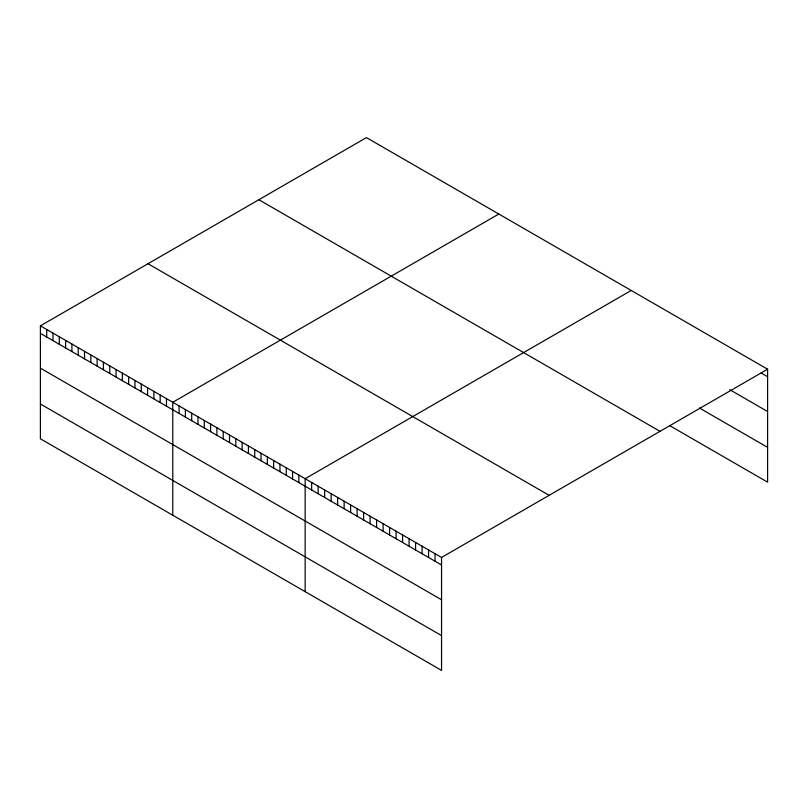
<?xml version="1.0" encoding="UTF-8"?>
<svg xmlns="http://www.w3.org/2000/svg" width="808" height="808" viewBox="0 0 808 808"><rect width="100%" height="100%" fill="white"/><g stroke="black" fill="none" stroke-linecap="round" stroke-linejoin="round"><path stroke-width="1.21" d="M40.4 325.846L441.552 557.449L441.552 670.398L40.4 438.794L40.4 325.846L366.448 137.602L767.6 369.206L767.6 482.154L670.175 425.907M498.829 214.029L172.781 402.273L172.781 515.221M631.21 290.466L305.161 478.7L305.161 591.648M441.552 557.449L767.6 369.206M761.106 372.983L767.6 376.74M729.715 389.648L767.6 411.524M699.405 408L767.6 447.369M258.853 199.717L660.005 431.331M147.995 263.721L549.147 495.324M40.4 333.371L441.552 564.974M40.4 368.155L441.552 599.768M40.4 404L441.552 635.603M435.058 553.702L435.058 561.227M428.563 549.945L428.563 557.48M422.069 546.198L422.069 553.722M415.575 542.451L415.575 549.975M409.08 538.704L409.08 546.228M402.586 534.947L402.586 542.481M396.092 531.199L396.092 538.724M389.597 527.452L389.597 534.977M383.103 523.695L383.103 531.23M376.609 519.948L376.609 527.472M370.114 516.201L370.114 523.725M363.62 512.454L363.62 519.978M357.126 508.697L357.126 516.231M350.632 504.95L350.632 512.474M344.137 501.202L344.137 508.727M337.633 497.455L337.633 504.98M331.139 493.698L331.139 501.233M324.644 489.951L324.644 497.476M318.15 486.204L318.15 493.728M311.656 482.457L311.656 489.981M298.859 475.064L298.859 482.588M292.557 471.428L292.557 478.952M286.254 467.781L286.254 475.316M279.952 464.146L279.952 471.67M273.639 460.499L273.639 468.034M267.337 456.863L267.337 464.388M261.034 453.227L261.034 460.752M254.732 449.581L254.732 457.116M248.43 445.945L248.43 453.47M242.127 442.309L242.127 449.834M235.825 438.663L235.825 446.198M229.512 435.027L229.512 442.552M223.21 431.391L223.21 438.916M216.908 427.745L216.908 435.28M210.605 424.109L210.605 431.634M204.303 420.473L204.303 427.998M198 416.827L198 424.362M191.698 413.191L191.698 420.716M185.386 409.555L185.386 417.079M179.083 405.909L179.083 413.444M166.478 398.637L166.478 406.161M160.176 394.991L160.176 402.525M153.874 391.355L153.874 398.879M147.561 387.719L147.561 395.243M141.259 384.073L141.259 391.607M134.956 380.437L134.956 387.961M128.654 376.791L128.654 384.325M122.351 373.155L122.351 380.679M116.049 369.519L116.049 377.043M109.747 365.873L109.747 373.407M103.434 362.236L103.434 369.761M97.132 358.601L97.132 366.125M90.829 354.954L90.829 362.489M84.527 351.318L84.527 358.843M78.225 347.682L78.225 355.207M71.922 344.036L71.922 351.571M65.62 340.4L65.62 347.925M59.307 336.764L59.307 344.289M53.005 333.118L53.005 340.653M46.702 329.482L46.702 337.007"/></g></svg>
